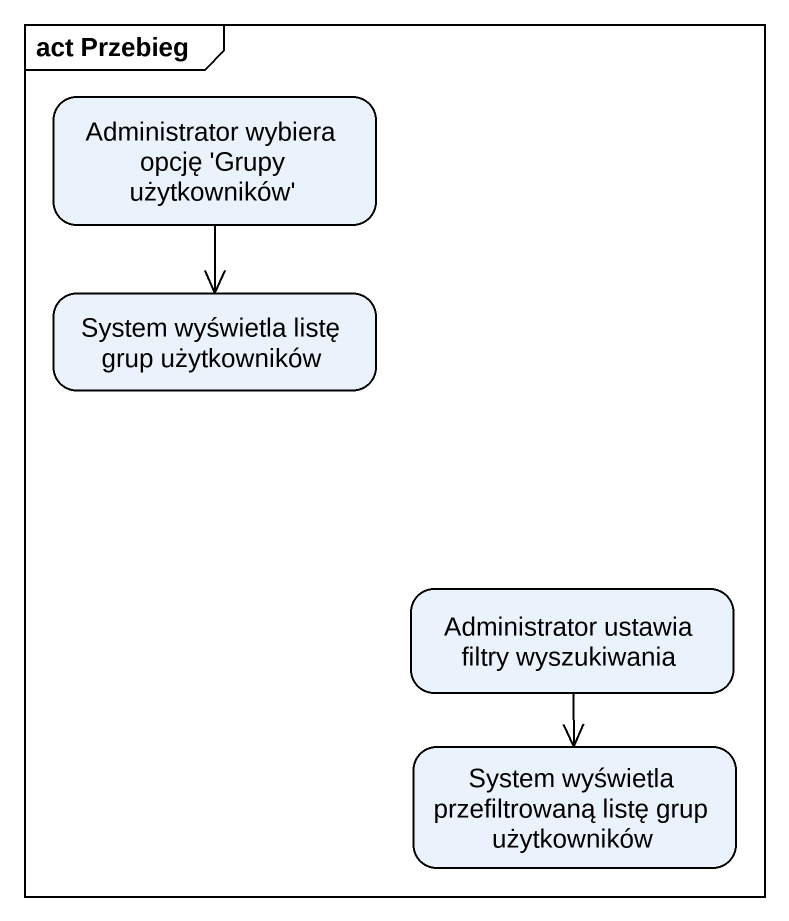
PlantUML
@startuml
mainframe act Przebieg
hide empty description
state "Administrator wybiera opcję 'Grupy użytkowników'" as Administrator_wybiera_opcję
state "System wyświetla listę grup użytkowników" as System_wyświetla_listę_grup
state "Administrator ustawia filtry wyszukiwania" as Administrator_ustawia
state "System wyświetla przefiltrowaną listę grup użytkowników" as System_wyświetla
Administrator_wybiera_opcję --> System_wyświetla_listę_grup
Administrator_ustawia --> System_wyświetla
@enduml
